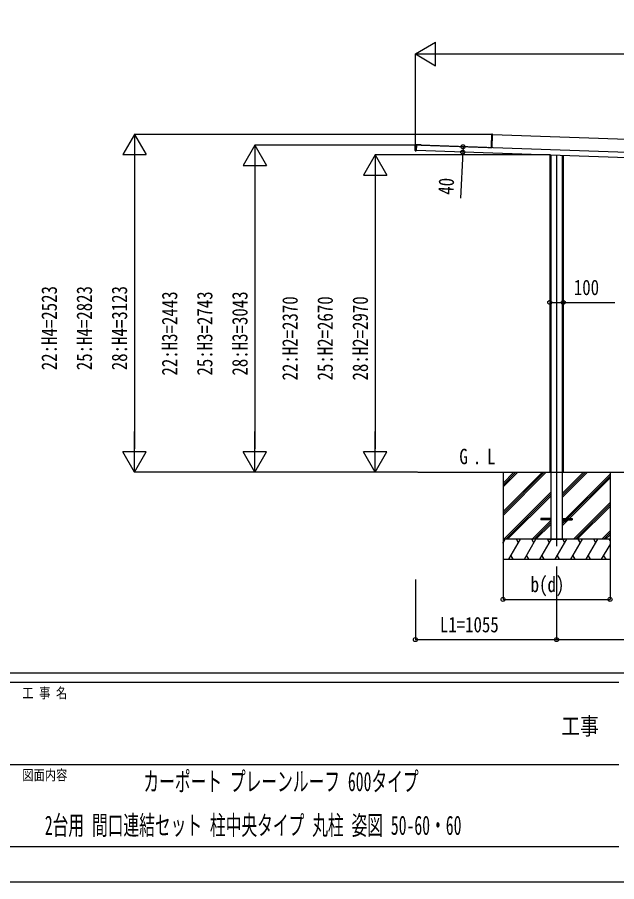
# Model space of a CAD drawing. Units: millimetres, scale not verified. Extents: x -14718 to 14718, y -10396 to 10396.
# Drawn here: x 37 to 4518, y -10394 to -3939 of the extents above; entities that cross this region are included whole.
import ezdxf
from ezdxf.enums import TextEntityAlignment as Align

# ---------------------------------------------------------------- set-up
doc = ezdxf.new("R2010")
doc.units = ezdxf.units.MM
doc.header["$LTSCALE"] = 50
for name, color, linetype in [('0-2_USER1', 3, 'Continuous'), ('0-3_YKK_12', 2, 'Continuous'), ('0-4_YKK_A1', 4, 'Continuous'), ('0-5_YKK_D', 6, 'Continuous'), ('0-6_YKK_ZWAK', 7, 'Continuous')]:
    doc.layers.add(name, color=color, linetype=linetype)
doc.styles.add('ＭＳ ゴシック', font='')
doc.styles.get('ＭＳ ゴシック').set_extended_font_data('MS Gothic')

msp = doc.modelspace()

# ---------------------------------------------------------------- linework, layer by layer
at = {"layer": '0-3_YKK_12'}
msp.add_line((4067.57, -4967.33), (4067.57, -7888.63), dxfattribs=at)
at = {"layer": '0-4_YKK_A1'}
for p, q in [((3584.68, -4811.42), (3581.46, -4903.52)), ((3584.68, -4811.42), (3584.21, -4811.41)), ((3590.22, -4811.28), (3584.68, -4811.42)), ((3584.69, -4810.93), (3590.23, -4810.78)), ((3586.67, -4912.69), (3590.22, -4811.28)), ((3590.14, -4813.48), (7451.98, -4948.33)), ((3590.23, -4810.78), (3590.22, -4811.28)), ((3009.83, -4932.83), (3011.19, -4893.85)), ((3011.53, -4933.9), (3012.97, -4892.85)), ((3013.44, -4892.86), (3012, -4933.92)), ((3013.44, -4892.86), (3012.97, -4892.85)), ((3020.98, -4892.66), (3013.44, -4892.86)), ((3027.79, -4891.43), (3014.3, -4890.96)), ((3019.29, -4891.13), (3019.25, -4892.23)), ((3020.98, -4892.66), (3019.51, -4934.64)), ((8015.6, -5068.08), (3020.94, -4893.66)), ((3027.72, -4893.43), (3027.79, -4891.43)), ((3033.78, -4891.64), (3027.79, -4891.43)), ((3033.71, -4893.64), (3033.78, -4891.64)), ((3043.78, -4891.99), (3033.78, -4891.64)), ((3043.71, -4893.98), (3043.78, -4891.99)), ((3049.7, -4894.19), (3049.77, -4892.19)), ((3051.88, -4894.74), (3051.91, -4893.65)), ((3578.81, -4913.14), (3051.88, -4894.74)), ((3546.66, -4910.92), (3051.91, -4893.65)), ((3056.72, -4894.91), (3056.73, -4894.61)), ((3056.73, -4894.61), (3056.75, -4894.01)), ((3581.46, -4903.52), (3580.99, -4903.5)), ((3581.46, -4903.52), (3581.18, -4911.53)), ((3012, -4933.92), (3011.53, -4933.9)), ((3019.5, -4935.14), (3011.99, -4934.42)), ((3012, -4933.92), (3019.51, -4934.64)), ((3012.73, -4935.93), (3017.72, -4936.1)), ((3017.72, -4936.1), (3017.76, -4934.99)), ((3019.51, -4934.64), (3019.5, -4935.14)), ((8014.2, -5108.06), (3019.55, -4933.64)), ((3546.63, -4912.02), (3546.66, -4910.92)), ((3551.67, -4912.2), (3551.68, -4911.9)), ((3551.68, -4911.9), (3551.7, -4911.3)), ((3551.7, -4911.3), (3551.71, -4911)), ((3555.67, -4912.34), (3555.69, -4911.64)), ((3586.66, -4912.72), (3555.69, -4911.64)), ((3581.18, -4911.53), (3580.71, -4911.51)), ((3586.67, -4912.69), (3586.65, -4913.42)), ((4017.57, -4968.49), (4017.57, -7336.13)), ((4024.44, -4968.73), (4024.44, -7836.13)), ((4110.71, -4971.74), (4110.71, -7836.13)), ((4117.57, -4971.98), (4117.57, -7336.13)), ((3030.04, -7336.13), (8528.44, -7336.13)), ((3667.57, -7336.13), (3667.57, -7986.13)), ((3667.57, -7630.11), (3961.55, -7336.13)), ((3667.57, -7644.25), (3975.7, -7336.13)), ((3667.57, -7658.39), (3989.84, -7336.13)), ((3667.57, -7417.98), (3749.42, -7336.13)), ((3667.57, -7432.12), (3763.56, -7336.13)), ((3667.57, -7446.26), (3777.7, -7336.13)), ((4110.71, -7523.63), (4298.21, -7336.13)), ((4110.71, -7509.48), (4284.06, -7336.13)), ((4110.71, -7495.34), (4269.92, -7336.13)), ((4136.55, -7681.63), (4467.57, -7350.61)), ((4467.57, -7336.13), (4467.57, -7986.13)), ((4150.69, -7681.63), (4467.57, -7364.75)), ((4164.84, -7681.63), (4467.57, -7378.9)), ((3673.68, -7836.13), (4024.44, -7485.38)), ((3687.83, -7836.13), (4024.44, -7499.52)), ((3701.97, -7836.13), (4024.44, -7513.67)), ((4194.18, -7836.13), (4467.57, -7562.74)), ((4208.33, -7836.13), (4467.57, -7576.89)), ((4222.47, -7836.13), (4467.57, -7591.03)), ((3885.82, -7836.13), (4024.44, -7697.51)), ((3899.96, -7836.13), (4024.44, -7711.65)), ((3914.1, -7836.13), (4024.44, -7725.8)), ((3950.07, -7681.63), (3950.07, -7690.63)), ((4024.44, -7681.63), (3950.07, -7681.63)), ((4024.44, -7690.63), (3950.07, -7690.63)), ((4110.71, -7681.63), (4185.07, -7681.63)), ((4110.71, -7735.76), (4155.84, -7690.63)), ((4110.71, -7707.47), (4127.55, -7690.63)), ((4110.71, -7721.61), (4141.69, -7690.63)), ((4110.71, -7690.63), (4185.07, -7690.63)), ((4185.07, -7681.63), (4185.07, -7690.63)), ((4406.32, -7836.13), (4467.57, -7774.87)), ((4420.46, -7836.13), (4467.57, -7789.02)), ((4434.6, -7836.13), (4467.57, -7803.16)), ((4467.57, -7836.13), (3667.57, -7836.13)), ((3667.57, -7865.07), (3684.28, -7836.13)), ((3669.28, -7862.11), (3667.57, -7859.15)), ((3712.12, -7986.13), (3798.72, -7836.13)), ((3783.72, -7862.12), (3768.72, -7836.13)), ((3827.59, -7986.13), (3914.19, -7836.13)), ((3899.19, -7862.12), (3884.19, -7836.13)), ((3943.06, -7986.13), (4029.66, -7836.13)), ((4014.66, -7862.11), (3999.66, -7836.13)), ((4006.67, -7836.13), (4128.47, -7836.13)), ((4058.53, -7986.13), (4145.13, -7836.13)), ((4130.13, -7862.11), (4115.13, -7836.13)), ((4174, -7986.13), (4260.6, -7836.13)), ((4245.6, -7862.11), (4230.6, -7836.13)), ((4289.47, -7986.13), (4376.07, -7836.13)), ((4361.07, -7862.11), (4346.07, -7836.13)), ((4467.57, -7846.58), (4461.54, -7836.13)), ((4404.94, -7986.13), (4467.57, -7877.65)), ((3667.57, -7986.13), (4467.57, -7986.13)), ((3727.12, -7960.15), (3742.12, -7986.13)), ((3842.59, -7960.15), (3857.59, -7986.13)), ((3958.06, -7960.15), (3973.06, -7986.13)), ((4073.53, -7960.15), (4088.53, -7986.13)), ((4189, -7960.15), (4204, -7986.13)), ((4304.47, -7960.15), (4319.47, -7986.13)), ((4419.94, -7960.15), (4434.94, -7986.13))]:
    msp.add_line(p, q, dxfattribs=at)
for points in [[(3580.71, -4911.51), (3580.99, -4903.5), (3584.21, -4811.41)], [(3013.45, -4892.36), (3021, -4892.17), (3020.98, -4892.66)], [(3056.27, -4892.42), (3056.2, -4894.42), (3020.96, -4893.19)], [(3056.27, -4892.42), (3049.77, -4892.19), (3043.78, -4891.99)], [(3056.75, -4894.01), (3056.76, -4893.71), (3551.71, -4911)], [(3555.69, -4911.64), (3555.71, -4911.14), (3580.39, -4912)]]:
    msp.add_lwpolyline(points, dxfattribs=at)
for centre, radius, start, end in [((3584.71, -4811.43), 0.5, 91.5, 178), ((3586.74, -4811.25), 2.07, 171.06854, 184.93146), ((3014.19, -4893.95), 3, 88, 178), ((3013.47, -4892.86), 0.5, 91.5, 178), ((3015.5, -4892.68), 2.07, 171.06854, 184.93146), ((3012.83, -4932.93), 3, 178, 268), ((3012.03, -4933.92), 0.5, 178, 264.5), ((3014.05, -4934.24), 2.07, 171.06854, 184.93146), ((3580.21, -4911.49), 0.5, 268, 358), ((3580.21, -4911.23), 0.765, 269.05171, 301.0406), ((3580.4, -4911.76), 0.242, 269.80053, 328.78296), ((3583.28, -4896.73), 15.54, 259.3054, 261.87346), ((3580.91, -4913.7), 1.85, 83.82294, 99.58333), ((3577.95, -4911.64), 3.17, 351.51431, 355.97407), ((3580.18, -4911.49), 1, 337.89786, 358), ((3586.63, -4912.69), 0.046, 321.12762, 0.80407)]:
    msp.add_arc(centre, radius, start, end, dxfattribs=at)
for centre, ratio, start_param in [((3573.59, -4912.26), 0.038227, 0), ((3573.61, -4912.26), 0.061163, 0.0374041)]:
    msp.add_ellipse(centre, major_axis=(13.07, -0.46), ratio=ratio, start_param=start_param, end_param=0.962078, dxfattribs=at)
at = {"layer": '0-5_YKK_D'}
for p, q in [((3012.57, -4213.13), (3164.12, -4125.63)), ((3164.12, -4300.63), (3164.12, -4125.63)), ((3012.57, -4931.91), (3012.57, -4212.13)), ((3012.57, -4213.13), (3164.12, -4300.63)), ((3012.57, -4213.13), (3315.68, -4213.13)), ((3187.57, -4213.13), (7847.57, -4213.13)), ((912.57, -4813.13), (825.07, -4964.69)), ((3586.34, -4813.13), (911.57, -4813.13)), ((912.57, -4813.13), (1000.07, -4964.69)), ((912.57, -4813.13), (912.57, -5116.24)), ((1812.57, -4893.13), (1725.07, -5044.69)), ((3013.45, -4893.13), (1811.57, -4893.13)), ((1812.57, -4893.13), (1900.07, -5044.69)), ((1812.57, -4893.13), (1812.57, -5196.24)), ((825.07, -4964.69), (1000.07, -4964.69)), ((2712.57, -4966.13), (2625.07, -5117.69)), ((4022.87, -4966.13), (2711.57, -4966.13)), ((2712.57, -4966.13), (2800.07, -5117.69)), ((2712.57, -4966.13), (2712.57, -5269.24)), ((912.57, -4988.13), (912.57, -7161.13)), ((1725.07, -5044.69), (1900.07, -5044.69)), ((1812.57, -5068.13), (1812.57, -7161.13)), ((2625.07, -5117.69), (2800.07, -5117.69)), ((2712.57, -5141.13), (2712.57, -7161.13)), ((912.57, -7336.13), (912.57, -7033.02)), ((1812.57, -7336.13), (1812.57, -7033.02)), ((2712.57, -7336.13), (2712.57, -7033.02)), ((912.57, -7336.13), (825.07, -7184.58)), ((1000.07, -7184.58), (825.07, -7184.58)), ((912.57, -7336.13), (1000.07, -7184.58)), ((1812.57, -7336.13), (1725.07, -7184.58)), ((1900.07, -7184.58), (1725.07, -7184.58)), ((1812.57, -7336.13), (1900.07, -7184.58)), ((2712.57, -7336.13), (2625.07, -7184.58)), ((2800.07, -7184.58), (2625.07, -7184.58)), ((2712.57, -7336.13), (2800.07, -7184.58)), ((3029.04, -7336.13), (911.57, -7336.13)), ((3029.04, -7336.13), (1811.57, -7336.13)), ((3029.04, -7336.13), (2711.57, -7336.13)), ((3667.57, -7987.13), (3667.57, -8287.3)), ((4467.57, -7987.13), (4467.57, -8287.3)), ((4067.57, -8039.63), (4067.57, -8587.3)), ((4067.57, -8039.63), (4067.57, -8587.3)), ((3012.57, -8136.13), (3012.57, -8587.3)), ((3667.57, -8286.3), (4467.57, -8286.3)), ((3012.57, -8586.3), (4067.57, -8586.3)), ((4067.57, -8586.3), (6967.57, -8586.3))]:
    msp.add_line(p, q, dxfattribs=at)
for points in [[(3368.65, -4905.81), (3366.74, -4945.76), (3350.32, -5289.17)], [(4017.57, -6068.3), (4117.57, -6068.3), (4502.67, -6068.3)]]:
    msp.add_lwpolyline(points, dxfattribs=at)
for centre in [(3368.65, -4905.81), (3366.74, -4945.76), (4017.57, -6068.3), (4117.57, -6068.3), (3667.57, -8286.3), (4467.57, -8286.3), (3012.57, -8586.3), (4067.57, -8586.3), (4067.57, -8586.3)]:
    msp.add_circle(centre, 14.88, dxfattribs=at)
at = {"layer": '0-6_YKK_ZWAK'}
for p, q in [((13632.57, -8836.3), (-13667.43, -8836.3)), ((4532.57, -8906.3), (-17.43, -8906.3)), ((-17.43, -9518.8), (4532.57, -9518.8)), ((-17.43, -10131.3), (4532.57, -10131.3))]:
    msp.add_line(p, q, dxfattribs=at)
msp.add_lwpolyline([(-14717.5, -10393.8), (14717.5, -10393.8), (14717.5, 10396.2), (-14717.5, 10396.2)], close=True, dxfattribs=at)

# ---------------------------------------------------------------- texts
at = {"layer": '0-2_USER1', "style": 'ＭＳ ゴシック'}
for s, height, width, p in [('G', 115.5, 0.8, (3341.46, -7310.82)), ('L', 115.5, 0.8, (3548.33, -7310.82)), ('.', 115.5, 0.8, (3442.26, -7310.82)), ('カーポート プレーンルーフ 600タイプ', 143.7, 0.6, (979.58, -9760.47)), ('2台用 間口連結セット 柱中央タイプ 丸柱 姿図 50-60・60', 143.7, 0.6, (242.62, -10087.13))]:
    msp.add_text(s, height=height, dxfattribs=dict(at, width=width)).set_placement(p, align=Align.BOTTOM_LEFT)
at = {"layer": '0-5_YKK_D', "style": 'ＭＳ ゴシック', "width": 0.8}
for s, rotation, p in [('40', 87.262, (3331.29, -5268.24)), ('22:H4=2523', 90, (367.57, -6574.43)), ('25:H4=2823', 90, (630.07, -6574.43)), ('28:H4=3123', 90, (892.57, -6574.43)), ('22:H3=2443', 90, (1267.57, -6614.43)), ('25:H3=2743', 90, (1530.07, -6614.43)), ('28:H3=3043', 90, (1792.57, -6614.43)), ('22:H2=2370', 90, (2167.57, -6650.93)), ('25:H2=2670', 90, (2430.07, -6650.93)), ('28:H2=2970', 90, (2692.57, -6650.93))]:
    msp.add_text(s, height=115.5, rotation=rotation, dxfattribs=at).set_placement(p, align=Align.BOTTOM_LEFT)
for s, p in [('100', (4197.07, -6048.3)), ('b(d)', (3874.37, -8266.3)), ('L1=1055', (3195.67, -8566.3))]:
    msp.add_text(s, height=115.5, dxfattribs=at).set_placement(p, align=Align.BOTTOM_LEFT)
at = {"layer": '0-6_YKK_ZWAK', "style": 'ＭＳ ゴシック', "width": 0.8}
for s, height, p in [('工 事 名', 76.98, (74.44, -9046.3)), ('工事', 128.3, (4103.17, -9334.93)), ('図面内容', 76.98, (74.44, -9658.8))]:
    msp.add_text(s, height=height, dxfattribs=at).set_placement(p, align=Align.BOTTOM_LEFT)

doc.saveas('drawing.dxf')
